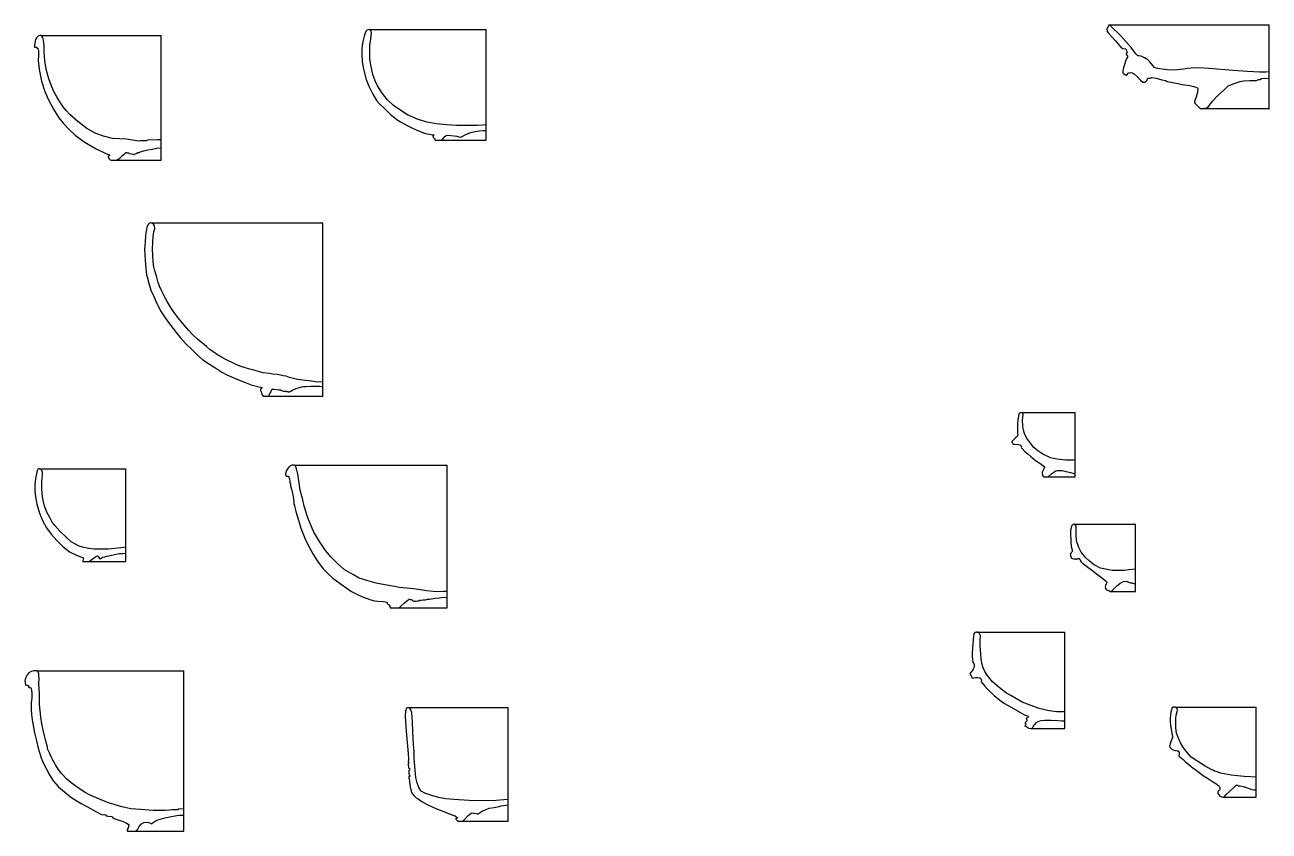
# Model space of a CAD drawing. Header units: inches. Extents: x 65 to 2353, y 138 to 1646.
# Drawn here: x 752.3 to 1166.1, y 137.9 to 405.9 of the extents above; entities that cross this region are included whole.
import ezdxf

# ---------------------------------------------------------------- set-up
doc = ezdxf.new("R2010")
doc.units = ezdxf.units.IN
doc.header["$MEASUREMENT"] = 0

msp = doc.modelspace()

# ---------------------------------------------------------------- linework, layer by layer
for p, q in [((1112.94, 405.87), (1166.1, 405.87)), ((1166.1, 377.74), (1166.1, 405.87)), ((757.67, 402.39), (797.68, 402.39)), ((797.68, 360.9), (797.68, 402.39)), ((866.86, 404.3), (905.71, 404.3)), ((905.71, 367.54), (905.71, 404.3)), ((1144.39, 378.05), (1166.1, 378.05)), ((890.55, 367.54), (905.71, 367.54)), ((782.57, 360.9), (797.68, 360.9)), ((794.2, 340.03), (851.39, 340.03)), ((851.39, 282.49), (851.39, 340.03)), ((833.42, 282.49), (851.39, 282.49)), ((1083.82, 277.07), (1101.61, 277.07)), ((1101.61, 255.63), (1101.61, 277.07)), ((757.23, 258.26), (785.88, 258.26)), ((785.88, 227.45), (785.88, 258.26)), ((841.95, 259.5), (892.74, 259.5)), ((892.74, 212.12), (892.74, 259.5)), ((1092.61, 255.63), (1101.61, 255.63)), ((1101.25, 239.89), (1121.63, 239.89)), ((1121.63, 217.55), (1121.63, 239.89)), ((773.66, 227.45), (785.88, 227.45)), ((1113.56, 217.55), (1121.63, 217.55)), ((876.77, 212.12), (892.74, 212.12)), ((1068.81, 204.01), (1098.22, 204.01)), ((1098.22, 171.96), (1098.22, 204.01)), ((756.29, 191.16), (805.21, 191.16)), ((879.88, 178.94), (913.03, 178.94)), ((913.03, 141.17), (913.03, 178.94)), ((1134.96, 179.12), (1161.78, 179.12)), ((1161.78, 149.21), (1161.78, 179.12)), ((1087.3, 171.96), (1098.22, 171.96)), ((1151.21, 149.21), (1161.78, 149.21)), ((897.92, 141.17), (913.03, 141.17)), ((789.12, 137.91), (805.21, 137.91))]:
    msp.add_line(p, q)
for points in [[(1166.1, 390.22), (1165.04, 390.16), (1162.95, 390.18), (1158.94, 390.4), (1154.16, 390.76), (1146.01, 391.36), (1143.11, 391.6), (1140.22, 391.5), (1139, 391.36), (1137.77, 391.14), (1135.56, 390.9), (1133.01, 390.85), (1131.38, 391.09), (1129.67, 391.28), (1128.49, 391.48), (1128.04, 391.72), (1126.48, 393.64), (1125.8, 394.22), (1124.65, 394.89), (1123.74, 395.39), (1122.94, 395.56), (1122.39, 395.63), (1121.81, 396.21), (1120.2, 398.35), (1118.49, 400.39), (1116.81, 402.27), (1113.21, 405.7), (1112.94, 405.87), (1112.8, 405.8), (1112.53, 405.29), (1112.22, 404.79), (1112.13, 404.4), (1112.25, 403.64), (1112.65, 403.16), (1113.66, 402.05), (1115.03, 400.54), (1116.18, 399.22), (1116.78, 398.43), (1117.5, 398.07), (1118.3, 397.88), (1118.51, 397.69), (1118.73, 397.3), (1118.87, 396.8), (1118.83, 396.51), (1118.61, 396.37), (1118.54, 396.15), (1118.63, 395.93), (1118.92, 395.79), (1118.99, 395.5), (1118.97, 395.12), (1118.78, 394.85), (1118.39, 393.82), (1118.01, 392.66), (1117.67, 391.6), (1117.45, 390.74), (1117.41, 389.95), (1117.74, 389.61), (1118.32, 389.25), (1118.61, 389.16), (1118.99, 389.44), (1119.23, 389.85), (1119.95, 390), (1120.62, 389.95), (1121.37, 389.47), (1122.3, 388.56), (1123.31, 387.5), (1124.08, 386.85), (1124.88, 386.8), (1125.48, 387.35), (1125.74, 388.12), (1126.68, 388.17), (1127.11, 388.33), (1128.53, 388.14), (1130.48, 387.61), (1131.63, 387.35), (1132.23, 387.01), (1133.94, 386.7), (1136.27, 386.29), (1137.18, 386.1), (1139.7, 385.74), (1141.09, 385.43), (1142.1, 385.04), (1142.39, 384.73), (1142.27, 383.55), (1141.84, 381.9), (1141.41, 380.74), (1141.24, 380.43), (1141.26, 380.04), (1141.48, 379.76), (1142.01, 379.2), (1143, 378.27), (1143.28, 378.05), (1144.39, 378.05), (1144.72, 378.24), (1145.44, 378.27), (1145.76, 378.46), (1146.26, 379.18), (1147.25, 380.48), (1149.1, 382.45), (1150.9, 384.1), (1152.49, 385.57), (1154.48, 386.42), (1156.43, 387.02), (1157.54, 387.26), (1159.65, 387.42), (1161.77, 387.4), (1162.63, 387.69), (1163.13, 387.69), (1163.52, 388), (1164.58, 388.14), (1166.1, 388.05)], [(797.68, 367.69), (796.4, 367.7), (793.07, 367.53), (792.68, 367.34), (790.75, 367.31), (790.08, 367.22), (786.12, 367.89), (781.48, 368.06), (778.46, 368.86), (775.98, 369.77), (772.91, 371.46), (769.9, 373.75), (767.33, 376.03), (766.1, 377.38), (765.08, 378.65), (764, 380.32), (762.91, 381.99), (761.89, 383.92), (761.02, 385.78), (760.35, 387.95), (759.48, 390.66), (759.14, 392.44), (758.92, 394.06), (758.71, 396.96), (758.73, 399.01), (758.56, 400.65), (758.34, 401.57), (758, 402.1), (757.67, 402.39), (757.28, 402.36), (756.79, 402.15), (756.22, 401.58), (755.91, 400.97), (755.59, 399.9), (755.48, 398.9), (755.54, 398.5), (755.7, 398.47), (756.13, 398.49), (756.27, 398.44), (756.32, 398.15), (756.63, 398.09), (756.76, 397.79), (756.86, 397.08), (756.84, 395.72), (756.79, 393.99), (756.94, 392.04), (757.15, 390.49), (757.84, 387.19), (758.91, 383.74), (760.17, 381), (761.82, 377.88), (763.66, 374.92), (765.06, 373.21), (767.11, 371.08), (769.08, 369.19), (772.07, 367.05), (776.05, 364.64), (779.23, 363.17), (780.16, 362.76), (780.43, 362.69), (780.5, 362.51), (780.42, 362.36), (779.99, 362.2), (779.99, 362.01), (780.28, 361.45), (780.67, 360.99), (781, 360.9), (782.57, 360.9), (783.26, 361.1), (784.09, 361.76), (784.83, 362.47), (785.57, 363.17), (785.88, 363.42), (786.1, 363.48), (786.35, 363.35), (786.61, 363.3), (786.82, 363.29), (787.01, 363.14), (788.29, 362.87), (788.55, 362.75), (788.79, 362.75), (788.99, 363), (789.3, 363.14), (789.94, 363.46), (790.42, 363.48), (790.69, 363.71), (791.92, 363.95), (793.17, 364.31), (794.71, 364.61), (796.22, 364.94), (797.68, 364.97)], [(905.71, 372.61), (904.65, 372.58), (902.76, 372.47), (899.72, 372.42), (895.86, 372.45), (892.55, 372.61), (889.08, 373.01), (886.16, 373.53), (883.15, 374.45), (879.6, 376.02), (877.35, 377.36), (874.91, 379.11), (872.94, 380.98), (871.18, 383.12), (869.64, 385.62), (868.83, 387.24), (868.06, 389.34), (867.4, 392.45), (867.09, 394.55), (867.05, 396.83), (867.09, 399.28), (867.42, 401.1), (867.53, 402.37), (867.6, 403.24), (867.4, 404.02), (866.86, 404.3), (866.41, 404.28), (866.02, 404.13), (865.79, 403.84), (865.51, 403.12), (865.11, 402.1), (864.81, 400.75), (864.47, 399.12), (864.34, 397.8), (864.37, 396.11), (864.46, 393.63), (864.95, 391.16), (865.79, 387.77), (866.74, 385.5), (868, 382.82), (869.28, 380.79), (870.34, 379.55), (871.55, 378.43), (873.78, 376.2), (875.99, 374.45), (877.2, 373.7), (879.47, 372.44), (881.18, 371.52), (882.45, 370.97), (883.82, 370.44), (885.23, 369.88), (885.97, 369.68), (887.04, 369.51), (887.88, 369.31), (888.35, 369.27), (888.37, 369.19), (888.05, 368.86), (888.07, 368.52), (888.3, 368.36), (888.39, 368.09), (888.61, 367.95), (888.62, 367.62), (888.77, 367.54), (890.55, 367.54), (891.2, 367.75), (891.91, 368.65), (892.43, 369.14), (892.79, 369.22), (895.04, 369.03), (895.93, 368.83), (896.62, 368.62), (897.34, 368.55), (899.15, 369.54), (900.68, 370.13), (902.07, 370.42), (903.43, 370.62), (904.85, 370.76), (905.71, 370.76)], [(851.39, 287.12), (849.02, 287.2), (847.61, 287.4), (846.86, 287.56), (845.57, 287.68), (843.99, 287.91), (842.94, 288), (841.7, 288.29), (840.36, 288.71), (839.22, 289.07), (838.23, 289.19), (837.35, 289.42), (836.23, 289.61), (834.83, 289.8), (833.71, 289.95), (831.59, 290.26), (830.01, 290.7), (828.51, 291.11), (827.18, 291.45), (825.64, 291.84), (824.29, 292.35), (822.83, 292.91), (821.66, 293.42), (819.99, 294.17), (818.9, 294.74), (817.68, 295.39), (816.4, 296.17), (815.15, 297.04), (813.94, 297.89), (812.77, 298.91), (811.46, 300), (809.79, 301.36), (808.17, 302.85), (806.85, 304.31), (804.88, 306.58), (803.26, 308.48), (801.95, 310.23), (800.98, 311.72), (799.64, 313.87), (799.03, 315.14), (797.84, 317.35), (797.11, 319.07), (796.65, 320.28), (796.17, 321.99), (795.58, 324.12), (795.24, 325.4), (795.03, 327.09), (794.86, 329.2), (794.79, 331.31), (794.91, 333.78), (795, 335.53), (795.24, 337.06), (795.52, 338.18), (795.46, 339.1), (795.15, 339.61), (794.62, 339.93), (794.2, 340.03), (793.76, 339.93), (793.4, 339.59), (793.16, 339.15), (792.89, 338.54), (792.74, 337.84), (792.59, 336.87), (792.43, 335.55), (792.36, 333.87), (792.21, 332.32), (792.09, 331.3), (792.18, 329.33), (792.4, 326.25), (792.53, 324.86), (792.65, 324.04), (792.82, 322.65), (792.97, 322.12), (793.5, 320.02), (794.23, 317.64), (795.18, 315.53), (796.08, 313.45), (797.68, 310.53), (798.94, 308.54), (800.45, 306.48), (802.61, 303.59), (803.95, 301.98), (806.08, 299.68), (807.57, 298.25), (809.48, 296.3), (811.55, 294.58), (813.4, 293.27), (815.55, 291.96), (817.84, 290.48), (819.54, 289.58), (822.87, 288.09), (825.9, 286.85), (827.57, 286.23), (828.96, 285.84), (830.28, 285.55), (830.81, 285.42), (831.08, 285.37), (831.15, 285.23), (831.07, 285.03), (830.83, 284.89), (830.71, 284.69), (830.71, 284.32), (831.03, 283.72), (831.18, 283.24), (831.18, 282.89), (831.37, 282.84), (831.56, 282.49), (833.42, 282.49), (833.56, 282.87), (833.81, 283.32), (834.21, 283.93), (834.37, 284.51), (834.68, 284.76), (835.17, 284.77), (836.01, 284.67), (836.75, 284.52), (837.37, 284.53), (837.63, 284.33), (838.15, 284.24), (838.33, 284.13), (839.11, 284.13), (839.33, 284.05), (839.76, 284.06), (839.9, 283.94), (840.29, 283.92), (840.73, 284.13), (841.4, 284.54), (841.97, 284.81), (842.88, 285.09), (843.64, 285.29), (844.36, 285.52), (845, 285.65), (845.87, 285.72), (847.49, 285.83), (848.97, 285.8), (850.36, 285.78), (851.39, 285.63)], [(1101.61, 261.3), (1100.9, 261.18), (1098.35, 261.18), (1095.49, 261.51), (1093.36, 261.98), (1090.84, 263.13), (1089.16, 264.24), (1087.91, 265.35), (1086.8, 266.8), (1085.45, 268.55), (1084.81, 270.03), (1084.41, 271.1), (1084.17, 272.48), (1084.14, 274.44), (1084.28, 276.49), (1084.12, 276.85), (1083.82, 277.07), (1083.4, 276.94), (1083.03, 276.69), (1082.75, 275.92), (1082.52, 274.53), (1082.41, 273.37), (1082.4, 272.46), (1082.4, 271.36), (1082.44, 270.19), (1082.49, 269.75), (1082.43, 269.43), (1082.32, 269.08), (1081.82, 268.69), (1081.25, 268.01), (1080.57, 267.42), (1080.54, 267.19), (1080.77, 266.89), (1080.85, 266.52), (1081.48, 266.51), (1082.74, 266.44), (1083.27, 266.3), (1083.46, 266.04), (1083.67, 265.96), (1083.72, 265.72), (1083.61, 265.55), (1083.72, 265.26), (1083.92, 265.18), (1084.9, 264.11), (1085.81, 263.33), (1086.91, 262.4), (1088.44, 261.11), (1089.9, 260.18), (1091.2, 259.16), (1091.36, 258.87), (1091.13, 258.25), (1090.89, 257.58), (1090.66, 257.18), (1090.63, 256.72), (1090.82, 255.92), (1091.3, 255.63), (1092.61, 255.63), (1093.87, 256.7), (1095.15, 257.61), (1095.59, 257.79), (1097.29, 257.75), (1098.58, 257.45), (1100.06, 257.13), (1101.61, 256.69)], [(785.88, 232.26), (784.25, 232.08), (780.19, 231.64), (777.15, 231.61), (776.48, 231.55), (775.3, 231.64), (773.59, 231.84), (771.44, 232.31), (770.42, 232.55), (768.9, 233.39), (767.76, 234.08), (766.09, 235.58), (764, 237.57), (762.25, 239.5), (761.29, 240.83), (760.6, 242.11), (759.79, 243.68), (758.87, 245.89), (758.26, 248.42), (758.04, 249.96), (757.94, 251.89), (757.94, 253.99), (758.2, 256.27), (758.2, 257.14), (757.94, 257.69), (757.63, 258.12), (757.23, 258.26), (757, 258.26), (756.67, 258.16), (756.45, 257.8), (756.14, 256.6), (755.87, 255.14), (755.6, 253.12), (755.67, 251.01), (755.83, 248.94), (756.28, 246.52), (757.2, 243.6), (758.27, 240.93), (759.51, 238.68), (761.1, 236.61), (762.92, 234.48), (764.86, 232.61), (767.19, 230.75), (769.22, 229.67), (770.81, 229.09), (771.66, 228.84), (771.82, 228.61), (771.73, 228.28), (771.62, 227.83), (771.64, 227.45), (773.66, 227.45), (774.13, 227.79), (775.14, 228.57), (775.86, 229.04), (776.24, 229.27), (776.33, 229.38), (776.6, 229.36), (776.67, 229.11), (777.03, 228.97), (777.07, 228.5), (777.59, 228.5), (778.15, 228.91), (778.87, 229.09), (779.61, 229.31), (780.3, 229.42), (780.68, 229.53), (781.29, 229.6), (781.67, 229.74), (782.7, 229.94), (783.74, 230.1), (784.77, 230.16), (785.88, 230.26)], [(892.74, 217.53), (891.42, 217.52), (889.78, 217.45), (888.11, 217.53), (886, 217.73), (883.83, 218.08), (882.4, 218.29), (880.5, 218.47), (878.01, 218.69), (876.92, 218.87), (875.21, 219.22), (872.02, 219.76), (869.11, 220.32), (866.1, 221.15), (863.54, 221.94), (861.57, 223.04), (858.54, 224.89), (856.32, 226.81), (854.11, 229.01), (852.32, 231.18), (850.5, 233.77), (848.41, 237.23), (847.48, 239.36), (846.47, 242.04), (845.2, 245.94), (844.75, 248.02), (844.44, 249.21), (843.9, 251.23), (843.5, 253.51), (843.3, 255.09), (843.05, 256.57), (842.69, 258.28), (842.43, 258.95), (842.18, 259.36), (841.95, 259.5), (841.2, 259.51), (840.6, 259.3), (840.1, 258.83), (839.64, 258.25), (839.38, 257.8), (839.15, 257.12), (839.04, 256.73), (839.05, 256.37), (839.17, 255.9), (839.29, 255.84), (839.69, 255.87), (839.93, 255.84), (840.07, 255.71), (840.16, 255.41), (840.22, 255.19), (840.32, 255.13), (840.35, 254.98), (840.31, 254.77), (840.4, 254.56), (840.4, 254.16), (840.49, 253.67), (840.66, 253.41), (840.71, 252.69), (840.97, 251.5), (841.41, 249.62), (841.63, 248.31), (841.75, 247.14), (841.8, 246.92), (841.73, 246.69), (841.8, 246.49), (841.94, 246.36), (842.12, 245.45), (842.4, 244.08), (843.33, 241.19), (844.12, 238.62), (845.43, 235.24), (846.35, 233.33), (848.05, 230.03), (849.61, 227.65), (851.55, 225.08), (853.17, 223.41), (854.69, 221.94), (857.57, 219.81), (860.91, 217.56), (862.69, 216.62), (864.64, 215.72), (867.34, 214.75), (868.65, 214.45), (869.65, 214.31), (871.62, 214.16), (872.68, 214), (872.79, 213.88), (872.85, 213.51), (872.99, 213.36), (873.13, 213.25), (873.43, 213.13), (873.59, 213.04), (873.61, 212.95), (873.54, 212.8), (873.59, 212.61), (873.74, 212.48), (873.82, 212.41), (873.84, 212.12), (876.77, 212.12), (877.33, 212.67), (878.62, 213.76), (879.84, 214.73), (880.11, 214.96), (880.36, 214.96), (880.49, 214.81), (880.85, 214.81), (881.17, 214.61), (881.39, 214.46), (881.7, 214.42), (881.84, 214.31), (882.43, 214.3), (882.86, 214.43), (883.36, 214.44), (883.69, 214.59), (884.17, 214.63), (884.75, 214.75), (885.54, 214.8), (886.17, 214.96), (886.84, 214.99), (887.4, 215.09), (888.33, 215.18), (888.8, 215.33), (890.21, 215.37), (890.96, 215.54), (892.74, 215.65)], [(1121.63, 224.91), (1119.33, 224.7), (1118.07, 224.5), (1113.95, 224.5), (1111.12, 225.01), (1109.98, 225.29), (1107.94, 226.39), (1106.37, 227.56), (1105.05, 228.87), (1103.6, 230.63), (1102.78, 232.2), (1102.08, 234.39), (1101.9, 236.41), (1101.96, 238.18), (1101.92, 239.24), (1101.68, 239.57), (1101.46, 239.65), (1101.25, 239.89), (1100.9, 239.85), (1100.49, 239.57), (1100.36, 239.16), (1100.17, 238.36), (1100.04, 237.56), (1100, 236.39), (1100.12, 235.02), (1100.21, 233.77), (1100.23, 232.58), (1100.43, 232), (1100.6, 231.39), (1100.58, 230.96), (1100.45, 230.64), (1100.13, 230.23), (1099.95, 229.96), (1100.02, 229.64), (1100.08, 229.26), (1100.25, 229.08), (1100.32, 228.76), (1100.41, 228.56), (1101.01, 228.43), (1101.7, 228.39), (1101.98, 228.26), (1102.03, 228.3), (1102.37, 228.45), (1102.89, 228.45), (1103.21, 228.17), (1103.43, 227.68), (1103.56, 227.34), (1104.42, 226.71), (1105.4, 225.89), (1107, 224.74), (1108.59, 223.55), (1109.95, 222.5), (1111.46, 221.29), (1112, 220.81), (1112.09, 220.49), (1111.91, 220.06), (1111.72, 219.48), (1111.57, 219.04), (1111.66, 218.5), (1112.07, 218.09), (1112.39, 217.96), (1112.84, 217.86), (1113.25, 217.55), (1113.56, 217.55), (1114.25, 218.2), (1115.35, 219.31), (1116.62, 220.28), (1117.64, 220.86), (1118.64, 220.93), (1119.33, 220.65), (1120, 220.39), (1120.54, 220.36), (1120.71, 220.24), (1121.06, 220.21), (1121.63, 219.97)], [(1098.22, 177.68), (1097.73, 177.47), (1095.54, 177.53), (1092.93, 177.86), (1089.59, 178.63), (1083.99, 180.78), (1080.18, 182.95), (1078.81, 183.74), (1076.34, 185.58), (1074.14, 187.53), (1072.32, 189.66), (1071.55, 190.89), (1070.96, 192.12), (1070.68, 193.3), (1070.39, 195.08), (1070.19, 196.83), (1070.06, 199.21), (1070.06, 201.31), (1070.1, 202.92), (1069.84, 203.55), (1069.36, 203.95), (1068.81, 204.01), (1068.2, 203.86), (1067.91, 203.44), (1067.84, 202.52), (1067.65, 201.36), (1067.56, 200.03), (1067.47, 198.47), (1067.38, 197.15), (1067.3, 195.91), (1067.41, 194.9), (1067.56, 194.06), (1067.89, 193.58), (1068, 193.23), (1067.98, 192.61), (1067.89, 192.11), (1067.69, 191.76), (1067.32, 191.15), (1066.68, 190.42), (1066.64, 190.15), (1066.92, 189.61), (1067.32, 188.8), (1067.49, 188.69), (1067.95, 188.88), (1068.48, 188.99), (1069.16, 188.95), (1069.88, 188.86), (1070.32, 188.4), (1070.43, 188.09), (1070.34, 187.44), (1070.49, 187.24), (1070.67, 187.13), (1071.59, 186.03), (1072.47, 185.11), (1074.68, 183), (1076.59, 181.38), (1078.09, 180.34), (1080.32, 179.07), (1083.24, 177.38), (1084.76, 176.57), (1085.75, 176.15), (1085.92, 175.96), (1085.92, 175.76), (1085.7, 175.54), (1085.35, 175.45), (1085.31, 175.25), (1085.48, 175.03), (1085.5, 174.6), (1085.37, 174.25), (1085.26, 174.18), (1085.04, 174.14), (1085, 173.9), (1085.02, 173.63), (1085.18, 173.52), (1085.15, 173.28), (1085.04, 173.08), (1084.93, 173.02), (1084.89, 172.84), (1084.98, 172.71), (1085.26, 172.67), (1085.48, 172.49), (1085.86, 172.31), (1086.21, 172.14), (1086.86, 171.96), (1087.3, 171.96), (1087.65, 172.66), (1088.15, 173.31), (1088.79, 174.01), (1089.56, 174.43), (1090.28, 174.66), (1091.4, 174.73), (1093.57, 174.74), (1096, 174.66), (1097.13, 174.49), (1098.22, 174.49)], [(805.21, 145.33), (803.38, 145.12), (803.03, 144.97), (801.35, 144.95), (800.37, 144.81), (798.96, 144.68), (795, 144.7), (790.92, 145.01), (787.59, 145.33), (784.59, 145.98), (779.8, 147.43), (774.02, 149.8), (772.13, 150.8), (770.02, 152.21), (767.74, 153.91), (766.32, 155.16), (764.5, 156.99), (763.37, 158.42), (762.47, 159.89), (761.65, 161.46), (761.22, 162.35), (760.55, 163.85), (760.01, 165.05), (759.75, 166.26), (759.19, 168.24), (758.85, 169.54), (758.54, 171.02), (758.01, 173.49), (757.69, 175.73), (757.43, 177.85), (757.2, 179.99), (757.2, 182.4), (757.16, 183.46), (757, 186.8), (757.09, 188.74), (757.02, 189.35), (756.98, 190.16), (756.78, 190.78), (756.29, 191.16), (755.35, 191.16), (754.47, 190.96), (753.67, 190.48), (753.09, 189.79), (752.64, 188.99), (752.37, 188.27), (752.33, 187.69), (752.4, 187.44), (752.37, 187.02), (752.55, 186.59), (752.66, 186.42), (752.91, 186.52), (753.02, 186.35), (753.25, 186.35), (753.36, 186.17), (753.65, 186.19), (753.65, 185.99), (753.58, 185.79), (753.65, 185.63), (754, 185.61), (754.3, 185.54), (754.43, 185.27), (754.56, 184.69), (754.59, 183.55), (754.61, 182.03), (754.47, 180.57), (754.47, 178.32), (754.55, 176.62), (754.71, 174.83), (755.05, 172.99), (755.55, 170.52), (756.15, 167.87), (756.79, 165.42), (757.79, 162.24), (758.37, 160.57), (759.39, 158.65), (760.59, 156.33), (761.86, 154.48), (763.42, 152.68), (766.24, 150.23), (767.96, 148.97), (771.03, 147.1), (773.1, 145.99), (775.98, 144.4), (777.54, 143.52), (778.15, 143.32), (778.88, 143.39), (779.26, 143.24), (779.41, 142.99), (779.73, 142.9), (780.25, 142.73), (780.84, 142.8), (781.29, 142.73), (781.46, 142.48), (781.71, 142.19), (782.4, 141.91), (783.59, 141.54), (784.43, 141.3), (785.44, 140.8), (786.17, 140.5), (786.69, 140.19), (786.85, 139.88), (786.77, 139.25), (786.62, 138.68), (786.38, 138.33), (786.33, 138.23), (786.5, 137.88), (789.12, 137.91), (789.55, 138.04), (789.92, 138.55), (790.39, 139.4), (791.12, 140.27), (791.94, 140.79), (793.25, 140.88), (793.8, 140.66), (794.12, 140.56), (794.32, 140.34), (794.54, 140.38), (795.15, 140.83), (796.54, 141.6), (798.88, 142.32), (801.69, 142.79), (803.49, 143.16), (805.21, 143.17)], [(805.21, 137.91), (805.21, 191.16)], [(913.03, 148.37), (911.65, 148.26), (909.1, 148.05), (904.91, 147.99), (900.11, 148.05), (894.98, 148.33), (892.34, 148.62), (890.44, 148.95), (888.28, 149.5), (885.3, 150.54), (884.17, 151.15), (883.86, 151.51), (883.34, 152.32), (882.77, 153.95), (882.29, 155.67), (882.14, 158.17), (881.83, 162.02), (881.76, 164.22), (881.59, 166.69), (881.34, 170.93), (881.23, 174.06), (880.98, 177.25), (880.67, 178.22), (880.29, 178.85), (879.88, 178.94), (879.29, 178.69), (878.88, 177.91), (878.85, 176.13), (878.98, 172.38), (879.32, 168.53), (879.79, 163.64), (879.88, 161.67), (879.76, 160.95), (879.82, 160.86), (880.1, 160.73), (879.82, 160.36), (879.82, 159.96), (879.87, 159.01), (879.94, 158.87), (880.2, 158.74), (880.31, 158.55), (880.22, 158.28), (879.97, 158.06), (880.03, 157.83), (879.98, 157.4), (879.97, 156.84), (880.09, 156.58), (880.26, 156.55), (880.4, 156.39), (880.32, 156.08), (880.06, 156.01), (880, 155.62), (880.09, 155.27), (880.2, 154.32), (880.38, 153.39), (880.46, 152.55), (880.59, 151.92), (880.74, 151.66), (880.83, 150.99), (880.86, 150.79), (880.96, 150.74), (881.04, 150.44), (881.79, 149.55), (882.44, 148.98), (883.15, 148.55), (884.29, 147.73), (886.16, 146.74), (887.53, 146.1), (889.03, 145.38), (890.44, 144.84), (891.9, 144.26), (893.18, 143.77), (894.08, 143.35), (894.47, 143.28), (894.65, 143.15), (895.17, 143.04), (895.59, 142.74), (896.03, 142.44), (896.17, 142.38), (896.17, 142.26), (895.62, 141.96), (895.59, 141.81), (896.11, 141.36), (896.26, 141.17), (897.92, 141.17), (898.54, 141.78), (899.79, 143.09), (900.76, 143.84), (901.05, 143.98), (901.37, 143.88), (901.79, 143.85), (902.31, 143.72), (902.76, 143.65), (902.95, 143.57), (903.1, 143.6), (903.39, 143.86), (904.36, 144.49), (905.68, 145.05), (906.73, 145.47), (908.37, 145.76), (910.03, 146.08), (910.69, 146.3), (912.31, 146.46), (913.03, 146.64)], [(1161.78, 155.86), (1160.05, 155.88), (1157.81, 156.06), (1155.64, 156.28), (1153.47, 156.5), (1150.02, 157.13), (1148.52, 157.71), (1147.89, 157.83), (1147.55, 158.09), (1147.08, 158.23), (1144.8, 159.48), (1142.02, 161.18), (1140.21, 162.48), (1138.91, 163.87), (1137.65, 165.55), (1136.65, 167.21), (1135.89, 169.02), (1135.35, 170.4), (1135.1, 172.34), (1135.03, 173.95), (1135.05, 175.32), (1135.17, 176.39), (1135.52, 177.6), (1135.66, 178.09), (1135.5, 178.56), (1134.96, 179.12), (1134.16, 179.12), (1133.78, 178.74), (1133.6, 178.18), (1133.4, 177.37), (1133.29, 176.41), (1133.2, 175.34), (1133.22, 174.35), (1133.33, 172.97), (1133.53, 171.8), (1133.73, 170.39), (1133.98, 169.34), (1133.98, 168.96), (1133.73, 168.63), (1133.62, 168.13), (1133.44, 167.5), (1133.24, 166.94), (1133.2, 166.68), (1132.99, 166.21), (1133.04, 165.78), (1133.75, 165.15), (1134.2, 164.89), (1134.72, 164.66), (1135.48, 164.55), (1135.84, 164.55), (1136.17, 164.04), (1136.16, 163.49), (1136.1, 162.98), (1136.19, 162.69), (1136.52, 162.45), (1136.92, 162.17), (1137.47, 161.63), (1138.18, 160.98), (1139.5, 159.95), (1140.68, 158.94), (1141.8, 158.13), (1143.33, 157.05), (1144.21, 156.41), (1145.64, 155.47), (1147.33, 154.41), (1148.75, 153.44), (1149.54, 152.85), (1149.75, 152.33), (1149.74, 151.74), (1149.6, 151.49), (1149.44, 151.34), (1149.35, 151.21), (1149.1, 151.05), (1149.05, 150.35), (1149.74, 149.54), (1150.71, 149.21), (1151.21, 149.21), (1151.74, 149.92), (1152.92, 151.07), (1154.69, 152.71), (1155.2, 153.13), (1155.59, 153.15), (1155.96, 152.96), (1156.49, 152.88), (1157.47, 152.67), (1158.53, 152.35), (1159.49, 152.09), (1160.35, 151.74), (1160.99, 151.57), (1161.45, 151.54), (1161.78, 151.37)]]:
    msp.add_lwpolyline(points)

doc.saveas('drawing.dxf')
